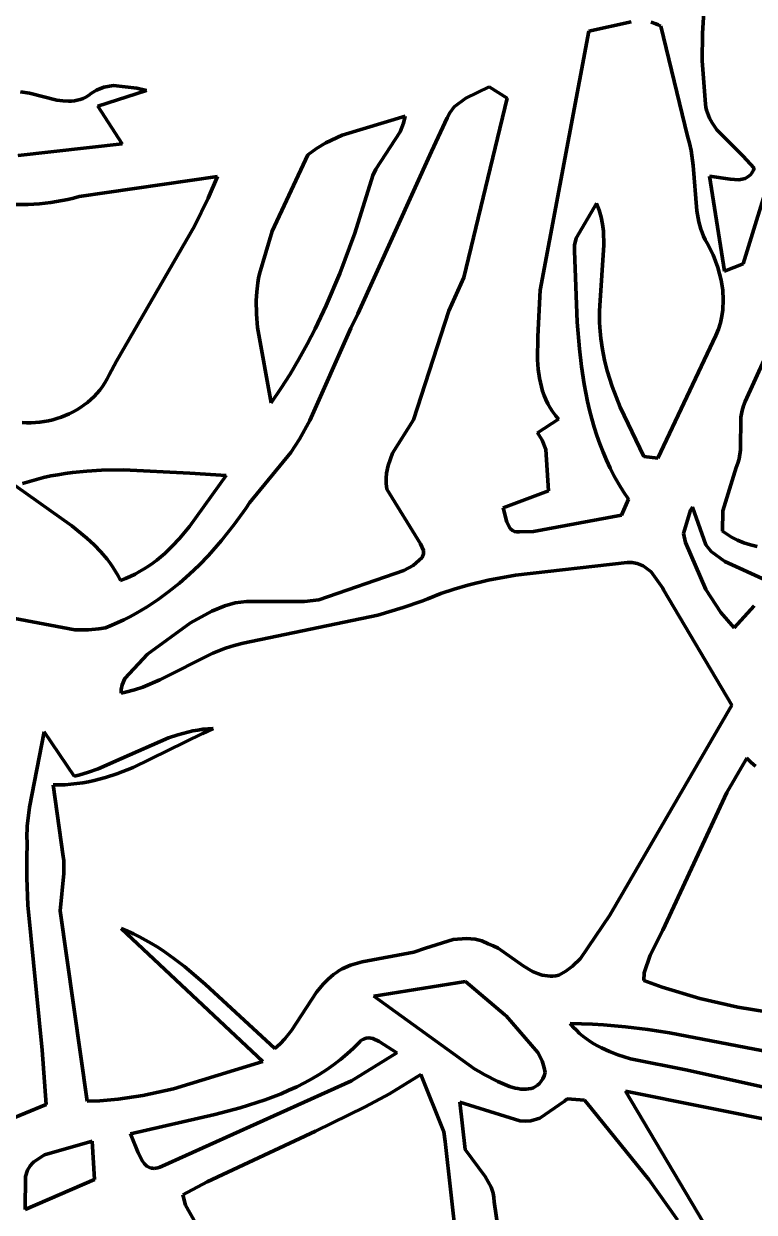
# Model space of a CAD drawing. Header units: millimetres. Extents: x 0 to 10.1, y 0 to 14.2.
# Drawn here: x 5.033 to 6.355, y 8.093 to 10.246 of the extents above; entities that cross this region are included whole.
import ezdxf

# ---------------------------------------------------------------- set-up
doc = ezdxf.new("R2010")
doc.units = ezdxf.units.MM
doc.layers.add('color#010101ff', color=7, linetype='CONTINUOUS', lineweight=100)
doc.layers.add('color#ffffffff', color=7, linetype='CONTINUOUS', lineweight=100)

msp = doc.modelspace()

# ---------------------------------------------------------------- linework, layer by layer
at = {"layer": 'color#010101ff'}
for p, q in [((6.1327, 10.2498), (6.0561, 10.2327)), ((6.1774, 10.2458), (6.1686, 10.2486)), ((6.2642, 10.2677), (6.2614, 10.2283)), ((6.0561, 10.2327), (5.9676, 9.7635)), ((6.1817, 10.244), (6.1774, 10.2458)), ((6.1861, 10.2419), (6.1817, 10.244)), ((6.2343, 10.0427), (6.1861, 10.2419)), ((6.2614, 10.2283), (6.2611, 10.1789)), ((6.2611, 10.1789), (6.2672, 10.1002)), ((5.0438, 10.12), (5.0273, 10.1226)), ((5.0931, 10.1079), (5.0438, 10.12)), ((5.1556, 10.12), (5.1506, 10.1163)), ((5.165, 10.1258), (5.1556, 10.12)), ((5.1782, 10.131), (5.165, 10.1258)), ((5.1674, 10.0968), (5.2552, 10.1249)), ((5.1954, 10.134), (5.1782, 10.131)), ((5.238, 10.1296), (5.1954, 10.134)), ((5.2552, 10.1249), (5.238, 10.1296)), ((5.8753, 10.1319), (5.8332, 10.1114)), ((5.9081, 10.1113), (5.8753, 10.1319)), ((5.1038, 10.1063), (5.0931, 10.1079)), ((5.1145, 10.1057), (5.1038, 10.1063)), ((5.1197, 10.1059), (5.1145, 10.1057)), ((5.125, 10.1065), (5.1197, 10.1059)), ((5.1302, 10.1075), (5.125, 10.1065)), ((5.1354, 10.1089), (5.1302, 10.1075)), ((5.1405, 10.1109), (5.1354, 10.1089)), ((5.1456, 10.1133), (5.1405, 10.1109)), ((5.1506, 10.1163), (5.1456, 10.1133)), ((5.2116, 10.0286), (5.1674, 10.0968)), ((5.8332, 10.1114), (5.8124, 10.0953)), ((5.8296, 9.7864), (5.9081, 10.1113)), ((6.2672, 10.1002), (6.268, 10.0949)), ((5.7234, 10.0786), (5.6095, 10.0445)), ((5.7205, 10.0659), (5.7234, 10.0786)), ((5.7997, 10.0757), (5.7712, 10.0147)), ((5.8044, 10.0848), (5.7997, 10.0757)), ((5.8124, 10.0953), (5.8044, 10.0848)), ((6.268, 10.0949), (6.2692, 10.0897)), ((6.2692, 10.0897), (6.2707, 10.0847)), ((6.2707, 10.0847), (6.2744, 10.0752)), ((6.2744, 10.0752), (6.2791, 10.0663)), ((5.7143, 10.0501), (5.7205, 10.0659)), ((6.2791, 10.0663), (6.2876, 10.054)), ((6.2876, 10.054), (6.3348, 10.007)), ((5.6095, 10.0445), (5.5799, 10.0304)), ((5.6706, 9.9824), (5.7143, 10.0501)), ((6.2383, 10.0296), (6.2343, 10.0427)), ((5.0234, 10.0071), (5.2116, 10.0286)), ((5.5632, 10.0203), (5.5474, 10.0086)), ((5.5799, 10.0304), (5.5632, 10.0203)), ((5.7712, 10.0147), (5.6381, 9.7204)), ((6.2414, 10.0162), (6.2383, 10.0296)), ((6.2451, 9.9891), (6.2414, 10.0162)), ((5.5474, 10.0086), (5.4828, 9.8702)), ((6.2514, 9.9072), (6.2451, 9.9891)), ((6.3348, 10.007), (6.3553, 9.9844)), ((5.384, 9.9691), (5.1334, 9.9333)), ((5.3672, 9.9302), (5.384, 9.9691)), ((5.6323, 9.8668), (5.6649, 9.9711)), ((5.6649, 9.9711), (5.6706, 9.9824)), ((6.3119, 9.9645), (6.2745, 9.9701)), ((6.2745, 9.9701), (6.3014, 9.798)), ((6.3354, 9.8114), (6.3888, 9.9859)), ((6.344, 9.9686), (6.339, 9.966)), ((6.3463, 9.9704), (6.344, 9.9686)), ((6.3484, 9.9725), (6.3463, 9.9704)), ((6.3504, 9.9749), (6.3484, 9.9725)), ((6.3522, 9.9777), (6.3504, 9.9749)), ((6.3538, 9.9808), (6.3522, 9.9777)), ((6.3553, 9.9844), (6.3538, 9.9808)), ((6.3277, 9.9636), (6.3119, 9.9645)), ((6.3336, 9.9643), (6.3277, 9.9636)), ((6.339, 9.966), (6.3336, 9.9643)), ((5.1028, 9.9258), (5.0823, 9.9224)), ((5.113, 9.9279), (5.1028, 9.9258)), ((5.1232, 9.9304), (5.113, 9.9279)), ((5.1334, 9.9333), (5.1232, 9.9304)), ((5.3424, 9.8796), (5.3672, 9.9302)), ((5.0412, 9.9189), (5.0101, 9.9185)), ((5.0618, 9.9201), (5.0412, 9.9189)), ((5.0823, 9.9224), (5.0618, 9.9201)), ((6.0329, 9.8576), (6.07, 9.9205)), ((6.07, 9.9205), (6.0725, 9.9144)), ((6.0725, 9.9144), (6.0748, 9.9082)), ((6.0748, 9.9082), (6.0784, 9.8958)), ((6.2552, 9.8872), (6.2514, 9.9072)), ((6.0784, 9.8958), (6.0809, 9.8832)), ((6.0809, 9.8832), (6.0825, 9.8706)), ((6.2589, 9.8741), (6.2552, 9.8872)), ((6.49, 9.895), (6.339, 9.5616)), ((5.2013, 9.6347), (5.3424, 9.8796)), ((5.4828, 9.8702), (5.4602, 9.7931)), ((5.6052, 9.7934), (5.6323, 9.8668)), ((6.0825, 9.8706), (6.0834, 9.8451)), ((6.2612, 9.8677), (6.2589, 9.8741)), ((6.2638, 9.8613), (6.2612, 9.8677)), ((6.2667, 9.8549), (6.2638, 9.8613)), ((6.03, 9.8345), (6.0303, 9.8447)), ((6.0303, 9.8447), (6.0329, 9.8576)), ((6.0834, 9.8451), (6.076, 9.7357)), ((6.27, 9.8487), (6.2667, 9.8549)), ((6.281, 9.8272), (6.27, 9.8487)), ((6.0348, 9.7058), (6.03, 9.8345)), ((6.2896, 9.8047), (6.281, 9.8272)), ((6.2956, 9.7814), (6.2896, 9.8047)), ((6.3014, 9.798), (6.3354, 9.8114)), ((5.4569, 9.7769), (5.4549, 9.7607)), ((5.4584, 9.785), (5.4569, 9.7769)), ((5.4602, 9.7931), (5.4584, 9.785)), ((5.5808, 9.7358), (5.6052, 9.7934)), ((5.8027, 9.7261), (5.8296, 9.7864)), ((6.2983, 9.7637), (6.2956, 9.7814)), ((5.4549, 9.7607), (5.4539, 9.7445)), ((5.9676, 9.7635), (5.9638, 9.6797)), ((6.2992, 9.7458), (6.2983, 9.7637)), ((5.4539, 9.7445), (5.4542, 9.7203)), ((5.5607, 9.6935), (5.5808, 9.7358)), ((6.076, 9.7357), (6.0755, 9.7256)), ((6.2983, 9.7279), (6.2992, 9.7458)), ((5.4542, 9.7203), (5.4563, 9.6961)), ((5.6381, 9.7204), (5.6252, 9.6946)), ((5.7385, 9.5288), (5.8027, 9.7261)), ((6.0755, 9.7256), (6.0753, 9.7156)), ((6.0753, 9.7156), (6.0755, 9.7056)), ((6.294, 9.7043), (6.2966, 9.7161)), ((6.2966, 9.7161), (6.2983, 9.7279)), ((5.4563, 9.6961), (5.4808, 9.5595)), ((5.5463, 9.6658), (5.5607, 9.6935)), ((5.6252, 9.6946), (5.5511, 9.5275)), ((6.0388, 9.6574), (6.0348, 9.7058)), ((6.0755, 9.7056), (6.0759, 9.6957)), ((6.0759, 9.6957), (6.0777, 9.6759)), ((6.286, 9.6812), (6.2905, 9.6927)), ((6.2905, 9.6927), (6.294, 9.7043)), ((5.5312, 9.6384), (5.5463, 9.6658)), ((5.9638, 9.6797), (5.9633, 9.6373)), ((6.0777, 9.6759), (6.0806, 9.6563)), ((6.1809, 9.4592), (6.286, 9.6812)), ((6.0426, 9.6252), (6.0388, 9.6574)), ((6.0806, 9.6563), (6.0845, 9.6369)), ((5.1877, 9.61), (5.2013, 9.6347)), ((5.5153, 9.6116), (5.5312, 9.6384)), ((5.9633, 9.6373), (5.9644, 9.6206)), ((6.0475, 9.5933), (6.0426, 9.6252)), ((6.0845, 9.6369), (6.0894, 9.6176)), ((5.18, 9.5957), (5.1841, 9.6027)), ((5.1841, 9.6027), (5.1877, 9.61)), ((5.4985, 9.5853), (5.5153, 9.6116)), ((5.9644, 9.6206), (5.9666, 9.6042)), ((5.9666, 9.6042), (5.9682, 9.5962)), ((6.0894, 9.6176), (6.0982, 9.5891)), ((5.1658, 9.5766), (5.1709, 9.5826)), ((5.1709, 9.5826), (5.1756, 9.589)), ((5.1756, 9.589), (5.18, 9.5957)), ((5.4808, 9.5595), (5.4985, 9.5853)), ((5.9682, 9.5962), (5.9701, 9.5883)), ((5.9701, 9.5883), (5.9723, 9.5804)), ((5.9723, 9.5804), (5.975, 9.5728)), ((6.0504, 9.5775), (6.0475, 9.5933)), ((6.0982, 9.5891), (6.1124, 9.5518)), ((5.1426, 9.5555), (5.1488, 9.5603)), ((5.1488, 9.5603), (5.1547, 9.5654)), ((5.1547, 9.5654), (5.1604, 9.5708)), ((5.1604, 9.5708), (5.1658, 9.5766)), ((5.975, 9.5728), (5.9781, 9.5652)), ((5.9781, 9.5652), (5.9817, 9.5578)), ((5.9817, 9.5578), (5.9858, 9.5505)), ((6.0536, 9.5618), (6.0504, 9.5775)), ((6.0573, 9.5462), (6.0536, 9.5618)), ((6.339, 9.5616), (6.3357, 9.5538)), ((5.1009, 9.5335), (5.1083, 9.5364)), ((5.1083, 9.5364), (5.1155, 9.5395)), ((5.1155, 9.5395), (5.1226, 9.543)), ((5.1226, 9.543), (5.1294, 9.5468)), ((5.1294, 9.5468), (5.1361, 9.551)), ((5.1361, 9.551), (5.1426, 9.5555)), ((5.9858, 9.5505), (5.9903, 9.5435)), ((5.9903, 9.5435), (5.9954, 9.5366)), ((5.9954, 9.5366), (6.0011, 9.5299)), ((6.0613, 9.5307), (6.0573, 9.5462)), ((6.1124, 9.5518), (6.1557, 9.4621)), ((6.3333, 9.5457), (6.3313, 9.5335)), ((6.3357, 9.5538), (6.3333, 9.5457)), ((5.0306, 9.5237), (5.0385, 9.5234)), ((5.0385, 9.5234), (5.0465, 9.5234)), ((5.0465, 9.5234), (5.0544, 9.5238)), ((5.0544, 9.5238), (5.0623, 9.5246)), ((5.0623, 9.5246), (5.0702, 9.5257)), ((5.0702, 9.5257), (5.078, 9.5271)), ((5.078, 9.5271), (5.0857, 9.5289)), ((5.0857, 9.5289), (5.0934, 9.5311)), ((5.0934, 9.5311), (5.1009, 9.5335)), ((5.5511, 9.5275), (5.5325, 9.4939)), ((5.7007, 9.4682), (5.7385, 9.5288)), ((6.0011, 9.5299), (5.9631, 9.5048)), ((6.0657, 9.5153), (6.0613, 9.5307)), ((6.0706, 9.5001), (6.0657, 9.5153)), ((6.3313, 9.5335), (6.3307, 9.4745)), ((5.5325, 9.4939), (5.5169, 9.4696)), ((5.9631, 9.5048), (5.9654, 9.5016)), ((5.9654, 9.5016), (5.9714, 9.4919)), ((6.0759, 9.485), (6.0706, 9.5001)), ((5.9714, 9.4919), (5.9783, 9.4747)), ((5.9783, 9.4747), (5.983, 9.4003)), ((6.0817, 9.4701), (6.0759, 9.485)), ((6.3307, 9.4745), (6.3282, 9.4581)), ((5.5169, 9.4696), (5.4416, 9.3782)), ((5.6927, 9.446), (5.7007, 9.4682)), ((6.0879, 9.4554), (6.0817, 9.4701)), ((6.0947, 9.4408), (6.0879, 9.4554)), ((6.1557, 9.4621), (6.1809, 9.4592)), ((6.3258, 9.45), (6.3224, 9.4421)), ((6.3282, 9.4581), (6.3258, 9.45)), ((5.0952, 9.4293), (5.0822, 9.4269)), ((5.1082, 9.4315), (5.0952, 9.4293)), ((5.1213, 9.4333), (5.1082, 9.4315)), ((5.1476, 9.4359), (5.1213, 9.4333)), ((5.174, 9.4375), (5.1476, 9.4359)), ((5.2139, 9.4382), (5.174, 9.4375)), ((5.3338, 9.4323), (5.2139, 9.4382)), ((5.3998, 9.4275), (5.3338, 9.4323)), ((5.6891, 9.4228), (5.6899, 9.4322)), ((5.6899, 9.4322), (5.6927, 9.446)), ((6.1021, 9.4265), (6.0947, 9.4408)), ((6.3224, 9.4421), (6.2985, 9.364)), ((5.0182, 9.4088), (5.1202, 9.3369)), ((5.0436, 9.4172), (5.0308, 9.4132)), ((5.0564, 9.4208), (5.0436, 9.4172)), ((5.0692, 9.424), (5.0564, 9.4208)), ((5.0822, 9.4269), (5.0692, 9.424)), ((5.3334, 9.3352), (5.3998, 9.4275)), ((5.6891, 9.4131), (5.6891, 9.4228)), ((5.6901, 9.4033), (5.6891, 9.4131)), ((6.11, 9.4124), (6.1021, 9.4265)), ((6.1185, 9.3985), (6.11, 9.4124)), ((5.7511, 9.3043), (5.6901, 9.4033)), ((5.983, 9.4003), (5.9009, 9.3693)), ((6.1276, 9.3848), (6.1185, 9.3985)), ((5.4349, 9.3682), (5.4139, 9.3388)), ((5.4416, 9.3782), (5.4349, 9.3682)), ((5.9009, 9.3693), (5.9076, 9.3433)), ((6.1151, 9.3559), (6.1276, 9.3848)), ((6.2397, 9.3648), (6.2273, 9.3226)), ((6.2433, 9.3707), (6.2397, 9.3648)), ((6.2675, 9.3021), (6.2433, 9.3707)), ((6.2985, 9.364), (6.2979, 9.3272)), ((5.9076, 9.3433), (5.9136, 9.3315)), ((5.9561, 9.3261), (6.1151, 9.3559)), ((5.1202, 9.3369), (5.1477, 9.3145)), ((5.3149, 9.3134), (5.3334, 9.3352)), ((5.4139, 9.3388), (5.3914, 9.3103)), ((5.9136, 9.3315), (5.9177, 9.3281)), ((5.9177, 9.3281), (5.9212, 9.3265)), ((5.9212, 9.3265), (5.9254, 9.3258)), ((5.9254, 9.3258), (5.9303, 9.3258)), ((5.9303, 9.3258), (5.9561, 9.3261)), ((6.2273, 9.3226), (6.2309, 9.3065)), ((6.2979, 9.3272), (6.3032, 9.3232)), ((6.3032, 9.3232), (6.3086, 9.3196)), ((5.1477, 9.3145), (5.1606, 9.3024)), ((5.1606, 9.3024), (5.1728, 9.2897)), ((5.2883, 9.2867), (5.3019, 9.2997)), ((5.3019, 9.2997), (5.3149, 9.3134)), ((5.3914, 9.3103), (5.3674, 9.283)), ((5.7566, 9.2921), (5.7511, 9.3043)), ((6.2309, 9.3065), (6.2675, 9.2212)), ((6.2776, 9.2904), (6.2675, 9.3021)), ((6.3086, 9.3196), (6.3141, 9.3162)), ((6.3141, 9.3162), (6.3253, 9.3104)), ((6.3253, 9.3104), (6.3368, 9.3058)), ((6.3368, 9.3058), (6.3485, 9.3021)), ((6.3485, 9.3021), (6.3605, 9.2994)), ((5.1728, 9.2897), (5.1841, 9.2761)), ((5.274, 9.2747), (5.2883, 9.2867)), ((5.3674, 9.283), (5.3506, 9.2656)), ((5.7378, 9.2649), (5.7543, 9.279)), ((5.7543, 9.279), (5.7566, 9.2859)), ((5.7566, 9.2859), (5.7566, 9.2921)), ((6.3022, 9.2719), (6.2776, 9.2904)), ((5.1841, 9.2761), (5.1895, 9.269)), ((5.1895, 9.269), (5.1946, 9.2616)), ((5.1946, 9.2616), (5.1994, 9.254)), ((5.243, 9.2537), (5.2511, 9.2585)), ((5.2511, 9.2585), (5.2589, 9.2636)), ((5.2589, 9.2636), (5.2666, 9.269)), ((5.2666, 9.269), (5.274, 9.2747)), ((5.3506, 9.2656), (5.3331, 9.2489)), ((5.7214, 9.2558), (5.7378, 9.2649)), ((6.1253, 9.2701), (5.9234, 9.2475)), ((6.1347, 9.2702), (6.1253, 9.2701)), ((6.1436, 9.2686), (6.1347, 9.2702)), ((6.1545, 9.2641), (6.1436, 9.2686)), ((6.1689, 9.2534), (6.1545, 9.2641)), ((6.3763, 9.238), (6.3022, 9.2719)), ((5.1994, 9.254), (5.204, 9.2461)), ((5.204, 9.2461), (5.2083, 9.2379)), ((5.2083, 9.2379), (5.2173, 9.2413)), ((5.2173, 9.2413), (5.2261, 9.2451)), ((5.2261, 9.2451), (5.2347, 9.2492)), ((5.2347, 9.2492), (5.243, 9.2537)), ((5.3331, 9.2489), (5.3149, 9.2329)), ((5.5676, 9.2028), (5.7214, 9.2558)), ((5.8737, 9.2381), (5.8368, 9.2291)), ((5.9234, 9.2475), (5.8737, 9.2381)), ((6.1901, 9.2236), (6.1689, 9.2534)), ((5.2961, 9.2177), (5.2767, 9.2035)), ((5.3149, 9.2329), (5.2961, 9.2177)), ((5.7884, 9.2138), (5.7646, 9.2046)), ((5.8125, 9.222), (5.7884, 9.2138)), ((5.8368, 9.2291), (5.8125, 9.222)), ((6.1914, 9.221), (6.1901, 9.2236)), ((6.3147, 9.012), (6.1914, 9.221)), ((6.2675, 9.2212), (6.2946, 9.1798)), ((5.2767, 9.2035), (5.2566, 9.1901)), ((5.3973, 9.1916), (5.4159, 9.197)), ((5.4159, 9.197), (5.4366, 9.1998)), ((5.4366, 9.1998), (5.5415, 9.1994)), ((5.5415, 9.1994), (5.5676, 9.2028)), ((5.7535, 9.2003), (5.7198, 9.1885)), ((5.7646, 9.2046), (5.7535, 9.2003)), ((6.319, 9.1518), (6.3553, 9.192)), ((5.126, 9.1482), (5.0046, 9.1711)), ((5.2253, 9.1721), (5.2145, 9.1666)), ((5.2359, 9.1778), (5.2253, 9.1721)), ((5.2566, 9.1901), (5.2359, 9.1778)), ((5.3348, 9.1608), (5.3737, 9.1822)), ((5.3737, 9.1822), (5.3973, 9.1916)), ((5.6743, 9.1751), (5.4302, 9.1239)), ((5.7198, 9.1885), (5.6743, 9.1751)), ((6.2946, 9.1798), (6.319, 9.1518)), ((5.169, 9.1498), (5.1506, 9.1481)), ((5.1813, 9.152), (5.169, 9.1498)), ((5.1925, 9.1566), (5.1813, 9.152)), ((5.2036, 9.1615), (5.1925, 9.1566)), ((5.2145, 9.1666), (5.2036, 9.1615)), ((5.2575, 9.1043), (5.3348, 9.1608)), ((5.1506, 9.1481), (5.126, 9.1482)), ((5.3753, 9.1058), (5.2793, 9.0576)), ((5.3983, 9.1149), (5.3753, 9.1058)), ((5.414, 9.1199), (5.3983, 9.1149)), ((5.4302, 9.1239), (5.414, 9.1199)), ((5.2159, 9.0599), (5.2575, 9.1043)), ((5.2096, 9.0399), (5.2113, 9.0489)), ((5.2113, 9.0489), (5.2159, 9.0599)), ((5.249, 9.0447), (5.2335, 9.0395)), ((5.2793, 9.0576), (5.249, 9.0447)), ((5.2094, 9.0336), (5.2096, 9.0399)), ((5.2175, 9.0353), (5.2094, 9.0336)), ((5.2335, 9.0395), (5.2175, 9.0353)), ((6.0938, 8.6317), (6.3147, 9.012)), ((5.0435, 8.8271), (5.0704, 8.9633)), ((5.0704, 8.9633), (5.1243, 8.883)), ((5.3569, 8.9602), (5.2314, 8.899)), ((5.295, 8.9524), (5.3124, 8.9583)), ((5.3124, 8.9583), (5.3301, 8.9631)), ((5.3301, 8.9631), (5.3391, 8.9651)), ((5.3391, 8.9651), (5.3482, 8.9668)), ((5.3482, 8.9668), (5.3573, 8.9681)), ((5.376, 8.9695), (5.3569, 8.9602)), ((5.3573, 8.9681), (5.3666, 8.969)), ((5.3666, 8.969), (5.376, 8.9695)), ((5.2102, 8.915), (5.295, 8.9524)), ((5.1678, 8.8967), (5.2102, 8.915)), ((6.3421, 8.9156), (6.3357, 8.9054)), ((6.3497, 8.9082), (6.3421, 8.9156)), ((5.1331, 8.8852), (5.1506, 8.8905)), ((5.1506, 8.8905), (5.1678, 8.8967)), ((5.2314, 8.899), (5.2015, 8.8875)), ((6.3357, 8.9054), (6.3058, 8.8536)), ((6.3575, 8.9012), (6.3497, 8.9082)), ((5.1293, 8.8697), (5.1187, 8.8685)), ((5.1243, 8.883), (5.1331, 8.8852)), ((5.1399, 8.8713), (5.1293, 8.8697)), ((5.1503, 8.8732), (5.1399, 8.8713)), ((5.1607, 8.8755), (5.1503, 8.8732)), ((5.1812, 8.8809), (5.1607, 8.8755)), ((5.2015, 8.8875), (5.1812, 8.8809)), ((5.0971, 8.8673), (5.0862, 8.8674)), ((5.0862, 8.8674), (5.1046, 8.7375)), ((5.108, 8.8677), (5.0971, 8.8673)), ((5.1187, 8.8685), (5.108, 8.8677)), ((6.3058, 8.8536), (6.1899, 8.6043)), ((5.0396, 8.7927), (5.0435, 8.8271)), ((5.0391, 8.7718), (5.0396, 8.7927)), ((5.0386, 8.7318), (5.0393, 8.7648)), ((5.0393, 8.7648), (5.0391, 8.7718)), ((5.0389, 8.6988), (5.0386, 8.7318)), ((5.1046, 8.7375), (5.1058, 8.7307)), ((5.1058, 8.7307), (5.1059, 8.7069)), ((5.0409, 8.6495), (5.0389, 8.6988)), ((5.1059, 8.7069), (5.0993, 8.6391)), ((5.0664, 8.387), (5.0409, 8.6495)), ((5.0993, 8.6391), (5.1482, 8.2943)), ((6.0406, 8.5531), (6.0938, 8.6317)), ((5.4659, 8.3664), (5.2095, 8.6074)), ((5.2095, 8.6074), (5.2209, 8.6026)), ((5.2209, 8.6026), (5.2321, 8.5975)), ((5.2321, 8.5975), (5.243, 8.5921)), ((5.243, 8.5921), (5.2538, 8.5863)), ((5.8107, 8.5872), (5.8346, 8.5893)), ((5.8346, 8.5893), (5.8505, 8.5878)), ((6.1899, 8.6043), (6.1669, 8.5587)), ((5.2538, 8.5863), (5.2643, 8.5803)), ((5.2643, 8.5803), (5.2747, 8.5739)), ((5.2747, 8.5739), (5.2849, 8.5672)), ((5.7392, 8.5644), (5.7603, 8.5714)), ((5.7603, 8.5714), (5.8107, 8.5872)), ((5.8505, 8.5878), (5.8623, 8.5847)), ((5.8623, 8.5847), (5.874, 8.5798)), ((5.874, 8.5798), (5.883, 8.5762)), ((5.883, 8.5762), (5.8917, 8.5717)), ((5.8917, 8.5717), (5.9372, 8.5398)), ((5.2849, 8.5672), (5.3048, 8.5532)), ((5.3048, 8.5532), (5.3241, 8.5383)), ((5.6247, 8.5408), (5.6459, 8.5472)), ((5.6459, 8.5472), (5.7392, 8.5644)), ((6.0265, 8.5393), (6.0406, 8.5531)), ((6.1669, 8.5587), (6.1564, 8.5267)), ((5.3241, 8.5383), (5.3615, 8.5065)), ((5.5938, 8.524), (5.599, 8.5279)), ((5.599, 8.5279), (5.6044, 8.5315)), ((5.6044, 8.5315), (5.6094, 8.5341)), ((5.6094, 8.5341), (5.6247, 8.5408)), ((5.9372, 8.5398), (5.9541, 8.5297)), ((5.9541, 8.5297), (5.9628, 8.5257)), ((5.9628, 8.5257), (5.9718, 8.5229)), ((6.0014, 8.5227), (6.0059, 8.5251)), ((6.0059, 8.5251), (6.0146, 8.5303)), ((6.0146, 8.5303), (6.0265, 8.5393)), ((6.1564, 8.5267), (6.1556, 8.5131)), ((5.3615, 8.5065), (5.4876, 8.3898)), ((5.5633, 8.4921), (5.5753, 8.5067)), ((5.5753, 8.5067), (5.5841, 8.5157)), ((5.5841, 8.5157), (5.5938, 8.524)), ((5.8328, 8.5115), (5.667, 8.485)), ((5.9039, 8.4511), (5.8328, 8.5115)), ((5.9718, 8.5229), (5.9765, 8.5219)), ((5.9765, 8.5219), (5.9812, 8.5213)), ((5.9812, 8.5213), (5.9861, 8.521)), ((5.9861, 8.521), (5.991, 8.5212)), ((5.991, 8.5212), (5.9961, 8.5217)), ((5.9961, 8.5217), (6.0014, 8.5227)), ((6.1556, 8.5131), (6.1889, 8.5011)), ((5.5176, 8.4227), (5.5633, 8.4921)), ((5.667, 8.485), (5.8497, 8.3524)), ((6.1889, 8.5011), (6.2566, 8.4807)), ((6.2566, 8.4807), (6.3256, 8.4648)), ((6.3256, 8.4648), (6.4073, 8.4518)), ((5.9064, 8.4489), (5.9039, 8.4511)), ((5.9635, 8.383), (5.9064, 8.4489)), ((5.5058, 8.4077), (5.5176, 8.4227)), ((6.0223, 8.4351), (6.0277, 8.4288)), ((6.0425, 8.4347), (6.0223, 8.4351)), ((6.0277, 8.4288), (6.0334, 8.4229)), ((6.0334, 8.4229), (6.0393, 8.4174)), ((6.0393, 8.4174), (6.0454, 8.4122)), ((6.0626, 8.4339), (6.0425, 8.4347)), ((6.0826, 8.4327), (6.0626, 8.4339)), ((6.1026, 8.4311), (6.0826, 8.4327)), ((6.1226, 8.4292), (6.1026, 8.4311)), ((6.1625, 8.4243), (6.1226, 8.4292)), ((6.2022, 8.4183), (6.1625, 8.4243)), ((6.3999, 8.3803), (6.2022, 8.4183)), ((5.4876, 8.3898), (5.4971, 8.3984)), ((5.4971, 8.3984), (5.5058, 8.4077)), ((5.6413, 8.4022), (5.63, 8.3908)), ((5.6436, 8.4042), (5.6413, 8.4022)), ((5.6459, 8.4058), (5.6436, 8.4042)), ((5.6483, 8.4071), (5.6459, 8.4058)), ((5.653, 8.4087), (5.6483, 8.4071)), ((5.6577, 8.4093), (5.653, 8.4087)), ((5.6648, 8.4082), (5.6577, 8.4093)), ((5.6766, 8.4029), (5.6648, 8.4082)), ((5.7082, 8.382), (5.6766, 8.4029)), ((6.0454, 8.4122), (6.0517, 8.4073)), ((6.0517, 8.4073), (6.0582, 8.4028)), ((6.0582, 8.4028), (6.0649, 8.3986)), ((6.0649, 8.3986), (6.0718, 8.3946)), ((5.0738, 8.2884), (5.0664, 8.387)), ((5.6183, 8.38), (5.6063, 8.3699)), ((5.63, 8.3908), (5.6183, 8.38)), ((5.6265, 8.3316), (5.7082, 8.382)), ((5.9713, 8.3676), (5.9635, 8.383)), ((6.0718, 8.3946), (6.0788, 8.3909)), ((6.0788, 8.3909), (6.0933, 8.3843)), ((6.0933, 8.3843), (6.1083, 8.3786)), ((6.1083, 8.3786), (6.1314, 8.3715)), ((5.304, 8.3167), (5.4659, 8.3664)), ((5.5939, 8.3603), (5.5812, 8.3514)), ((5.6063, 8.3699), (5.5939, 8.3603)), ((5.8497, 8.3524), (5.8576, 8.348)), ((5.9753, 8.3552), (5.9713, 8.3676)), ((5.9771, 8.3465), (5.9753, 8.3552)), ((6.1314, 8.3715), (6.2343, 8.3506)), ((5.2835, 8.1768), (5.6265, 8.3316)), ((5.5549, 8.3351), (5.5413, 8.3277)), ((5.5682, 8.343), (5.5549, 8.3351)), ((5.5812, 8.3514), (5.5682, 8.343)), ((5.7518, 8.343), (5.7237, 8.3251)), ((5.7934, 8.2393), (5.7518, 8.343)), ((5.8576, 8.348), (5.8664, 8.3431)), ((5.8664, 8.3431), (5.8911, 8.3301)), ((5.9667, 8.3268), (5.9698, 8.3307)), ((5.9698, 8.3307), (5.9726, 8.3352)), ((5.9726, 8.3352), (5.975, 8.3405)), ((5.975, 8.3405), (5.9771, 8.3465)), ((6.2343, 8.3506), (6.7134, 8.2444)), ((5.2488, 8.305), (5.304, 8.3167)), ((5.5133, 8.3142), (5.499, 8.3081)), ((5.5274, 8.3207), (5.5133, 8.3142)), ((5.5413, 8.3277), (5.5274, 8.3207)), ((5.7237, 8.3251), (5.695, 8.3081)), ((5.8911, 8.3301), (5.9122, 8.3214)), ((5.9122, 8.3214), (5.9226, 8.3183)), ((5.9226, 8.3183), (5.9277, 8.3172)), ((5.9277, 8.3172), (5.9328, 8.3164)), ((5.9328, 8.3164), (5.9377, 8.3161)), ((5.9377, 8.3161), (5.9424, 8.3161)), ((5.9424, 8.3161), (5.947, 8.3166)), ((5.947, 8.3166), (5.9514, 8.3175)), ((5.9514, 8.3175), (5.9556, 8.319)), ((5.9556, 8.319), (5.9596, 8.321)), ((5.9596, 8.321), (5.9633, 8.3236)), ((5.9633, 8.3236), (5.9667, 8.3268)), ((6.1226, 8.3127), (6.2866, 8.0356)), ((6.6085, 8.2151), (6.1226, 8.3127)), ((4.9976, 8.2573), (5.0738, 8.2884)), ((5.1482, 8.2943), (5.1707, 8.2953)), ((5.1707, 8.2953), (5.2043, 8.2984)), ((5.2043, 8.2984), (5.2488, 8.305)), ((5.455, 8.292), (5.4249, 8.2827)), ((5.4699, 8.297), (5.455, 8.292)), ((5.4845, 8.3024), (5.4699, 8.297)), ((5.499, 8.3081), (5.4845, 8.3024)), ((5.695, 8.3081), (5.6511, 8.2842)), ((5.9309, 8.2591), (5.8224, 8.2928)), ((5.8224, 8.2928), (5.8322, 8.2072)), ((6.0119, 8.2943), (5.9672, 8.2635)), ((6.0168, 8.2987), (6.0119, 8.2943)), ((6.0483, 8.2965), (6.0168, 8.2987)), ((6.0519, 8.292), (6.0483, 8.2965)), ((6.1647, 8.1526), (6.0519, 8.292)), ((5.3791, 8.2705), (5.2263, 8.2351)), ((5.4249, 8.2827), (5.3791, 8.2705)), ((5.6511, 8.2842), (5.5613, 8.2405)), ((5.9413, 8.2581), (5.9309, 8.2591)), ((5.9513, 8.2589), (5.9413, 8.2581)), ((5.9672, 8.2635), (5.9513, 8.2589)), ((5.2263, 8.2351), (5.2277, 8.2325)), ((5.2277, 8.2325), (5.2402, 8.2008)), ((5.5613, 8.2405), (5.3652, 8.1484)), ((5.7959, 8.2214), (5.7934, 8.2393)), ((5.1572, 8.2221), (5.071, 8.1974)), ((5.1614, 8.1529), (5.1572, 8.2221)), ((5.8391, 7.8342), (5.7959, 8.2214)), ((5.8322, 8.2072), (5.8682, 8.1581)), ((5.0488, 8.1824), (5.0446, 8.1775)), ((5.0512, 8.1847), (5.0488, 8.1824)), ((5.071, 8.1974), (5.0512, 8.1847)), ((5.2402, 8.2008), (5.2479, 8.1858)), ((5.2479, 8.1858), (5.2517, 8.181)), ((5.2517, 8.181), (5.2559, 8.1771)), ((5.0399, 8.1696), (5.0363, 8.158)), ((5.0446, 8.1775), (5.0399, 8.1696)), ((5.2559, 8.1771), (5.2583, 8.1756)), ((5.2583, 8.1756), (5.2608, 8.1744)), ((5.2608, 8.1744), (5.2634, 8.1735)), ((5.2634, 8.1735), (5.2663, 8.173)), ((5.2663, 8.173), (5.2693, 8.1729)), ((5.2693, 8.1729), (5.2725, 8.1732)), ((5.2725, 8.1732), (5.276, 8.1739)), ((5.276, 8.1739), (5.2796, 8.1751)), ((5.2796, 8.1751), (5.2835, 8.1768)), ((5.0363, 8.158), (5.0358, 8.0981)), ((5.0358, 8.0981), (5.1614, 8.1529)), ((5.3652, 8.1484), (5.3213, 8.1247)), ((5.8682, 8.1581), (5.8792, 8.1386)), ((5.8792, 8.1386), (5.8827, 8.1279)), ((6.2164, 8.0794), (6.1647, 8.1526)), ((5.3213, 8.1247), (5.3258, 8.1062)), ((5.8827, 8.1279), (5.8841, 8.1203)), ((5.8841, 8.1203), (5.8845, 8.1123)), ((5.3258, 8.1062), (5.3711, 8.0272)), ((5.8845, 8.1123), (5.973, 7.5277))]:
    msp.add_line(p, q, dxfattribs=at)
at = {"layer": 'color#ffffffff'}
for p, q in [((6.0561, 10.2327), (6.1327, 10.2498)), ((6.1686, 10.2486), (6.1774, 10.2458)), ((6.2614, 10.2283), (6.2642, 10.2677)), ((5.9676, 9.7635), (6.0561, 10.2327)), ((6.1774, 10.2458), (6.1817, 10.244)), ((6.1817, 10.244), (6.1861, 10.2419)), ((6.1861, 10.2419), (6.2343, 10.0427)), ((6.2611, 10.1789), (6.2614, 10.2283)), ((6.2672, 10.1002), (6.2611, 10.1789)), ((5.0273, 10.1226), (5.0438, 10.12)), ((5.0438, 10.12), (5.0931, 10.1079)), ((5.1506, 10.1163), (5.1556, 10.12)), ((5.1556, 10.12), (5.165, 10.1258)), ((5.165, 10.1258), (5.1782, 10.131)), ((5.2552, 10.1249), (5.1674, 10.0968)), ((5.1782, 10.131), (5.1954, 10.134)), ((5.1954, 10.134), (5.238, 10.1296)), ((5.238, 10.1296), (5.2552, 10.1249)), ((5.8332, 10.1114), (5.8753, 10.1319)), ((5.8753, 10.1319), (5.9081, 10.1113)), ((5.0931, 10.1079), (5.1038, 10.1063)), ((5.1038, 10.1063), (5.1145, 10.1057)), ((5.1145, 10.1057), (5.1197, 10.1059)), ((5.1197, 10.1059), (5.125, 10.1065)), ((5.125, 10.1065), (5.1302, 10.1075)), ((5.1302, 10.1075), (5.1354, 10.1089)), ((5.1354, 10.1089), (5.1405, 10.1109)), ((5.1405, 10.1109), (5.1456, 10.1133)), ((5.1456, 10.1133), (5.1506, 10.1163)), ((5.1674, 10.0968), (5.2116, 10.0286)), ((5.8124, 10.0953), (5.8332, 10.1114)), ((5.9081, 10.1113), (5.8296, 9.7864)), ((6.268, 10.0949), (6.2672, 10.1002)), ((5.6095, 10.0445), (5.7234, 10.0786)), ((5.7234, 10.0786), (5.7205, 10.0659)), ((5.7712, 10.0147), (5.7997, 10.0757)), ((5.7997, 10.0757), (5.8044, 10.0848)), ((5.8044, 10.0848), (5.8124, 10.0953)), ((6.2692, 10.0897), (6.268, 10.0949)), ((6.2707, 10.0847), (6.2692, 10.0897)), ((6.2744, 10.0752), (6.2707, 10.0847)), ((6.2791, 10.0663), (6.2744, 10.0752)), ((5.7205, 10.0659), (5.7143, 10.0501)), ((6.2876, 10.054), (6.2791, 10.0663)), ((6.3348, 10.007), (6.2876, 10.054)), ((5.5799, 10.0304), (5.6095, 10.0445)), ((5.7143, 10.0501), (5.6706, 9.9824)), ((6.2343, 10.0427), (6.2383, 10.0296)), ((5.2116, 10.0286), (5.0234, 10.0071)), ((5.5474, 10.0086), (5.5632, 10.0203)), ((5.5632, 10.0203), (5.5799, 10.0304)), ((5.6381, 9.7204), (5.7712, 10.0147)), ((6.2383, 10.0296), (6.2414, 10.0162)), ((6.2414, 10.0162), (6.2451, 9.9891)), ((5.4828, 9.8702), (5.5474, 10.0086)), ((6.2451, 9.9891), (6.2514, 9.9072)), ((6.3553, 9.9844), (6.3348, 10.007)), ((5.1334, 9.9333), (5.384, 9.9691)), ((5.384, 9.9691), (5.3672, 9.9302)), ((5.6649, 9.9711), (5.6323, 9.8668)), ((5.6706, 9.9824), (5.6649, 9.9711)), ((6.3014, 9.798), (6.2745, 9.9701)), ((6.2745, 9.9701), (6.3119, 9.9645)), ((6.3888, 9.9859), (6.3354, 9.8114)), ((6.339, 9.966), (6.344, 9.9686)), ((6.344, 9.9686), (6.3463, 9.9704)), ((6.3463, 9.9704), (6.3484, 9.9725)), ((6.3484, 9.9725), (6.3504, 9.9749)), ((6.3504, 9.9749), (6.3522, 9.9777)), ((6.3522, 9.9777), (6.3538, 9.9808)), ((6.3538, 9.9808), (6.3553, 9.9844)), ((6.3119, 9.9645), (6.3277, 9.9636)), ((6.3277, 9.9636), (6.3336, 9.9643)), ((6.3336, 9.9643), (6.339, 9.966)), ((5.0823, 9.9224), (5.1028, 9.9258)), ((5.1028, 9.9258), (5.113, 9.9279)), ((5.113, 9.9279), (5.1232, 9.9304)), ((5.1232, 9.9304), (5.1334, 9.9333)), ((5.3672, 9.9302), (5.3424, 9.8796)), ((5.0101, 9.9185), (5.0412, 9.9189)), ((5.0412, 9.9189), (5.0618, 9.9201)), ((5.0618, 9.9201), (5.0823, 9.9224)), ((6.07, 9.9205), (6.0329, 9.8576)), ((6.0725, 9.9144), (6.07, 9.9205)), ((6.0748, 9.9082), (6.0725, 9.9144)), ((6.0784, 9.8958), (6.0748, 9.9082)), ((6.2514, 9.9072), (6.2552, 9.8872)), ((6.0809, 9.8832), (6.0784, 9.8958)), ((6.0825, 9.8706), (6.0809, 9.8832)), ((6.2552, 9.8872), (6.2589, 9.8741)), ((6.339, 9.5616), (6.49, 9.895)), ((5.3424, 9.8796), (5.2013, 9.6347)), ((5.4602, 9.7931), (5.4828, 9.8702)), ((5.6323, 9.8668), (5.6052, 9.7934)), ((6.0834, 9.8451), (6.0825, 9.8706)), ((6.2589, 9.8741), (6.2612, 9.8677)), ((6.2612, 9.8677), (6.2638, 9.8613)), ((6.2638, 9.8613), (6.2667, 9.8549)), ((6.0303, 9.8447), (6.03, 9.8345)), ((6.0329, 9.8576), (6.0303, 9.8447)), ((6.076, 9.7357), (6.0834, 9.8451)), ((6.2667, 9.8549), (6.27, 9.8487)), ((6.27, 9.8487), (6.281, 9.8272)), ((6.03, 9.8345), (6.0348, 9.7058)), ((6.281, 9.8272), (6.2896, 9.8047)), ((6.2896, 9.8047), (6.2956, 9.7814)), ((6.3354, 9.8114), (6.3014, 9.798)), ((5.4549, 9.7607), (5.4569, 9.7769)), ((5.4569, 9.7769), (5.4584, 9.785)), ((5.4584, 9.785), (5.4602, 9.7931)), ((5.6052, 9.7934), (5.5808, 9.7358)), ((5.8296, 9.7864), (5.8027, 9.7261)), ((6.2956, 9.7814), (6.2983, 9.7637)), ((5.4539, 9.7445), (5.4549, 9.7607)), ((5.9638, 9.6797), (5.9676, 9.7635)), ((6.2983, 9.7637), (6.2992, 9.7458)), ((5.4542, 9.7203), (5.4539, 9.7445)), ((5.5808, 9.7358), (5.5607, 9.6935)), ((6.0755, 9.7256), (6.076, 9.7357)), ((6.2992, 9.7458), (6.2983, 9.7279)), ((5.4563, 9.6961), (5.4542, 9.7203)), ((5.6252, 9.6946), (5.6381, 9.7204)), ((5.8027, 9.7261), (5.7385, 9.5288)), ((6.0753, 9.7156), (6.0755, 9.7256)), ((6.0755, 9.7056), (6.0753, 9.7156)), ((6.2966, 9.7161), (6.294, 9.7043)), ((6.2983, 9.7279), (6.2966, 9.7161)), ((5.4808, 9.5595), (5.4563, 9.6961)), ((5.5607, 9.6935), (5.5463, 9.6658)), ((5.5511, 9.5275), (5.6252, 9.6946)), ((6.0348, 9.7058), (6.0388, 9.6574)), ((6.0759, 9.6957), (6.0755, 9.7056)), ((6.0777, 9.6759), (6.0759, 9.6957)), ((6.2905, 9.6927), (6.286, 9.6812)), ((6.294, 9.7043), (6.2905, 9.6927)), ((5.5463, 9.6658), (5.5312, 9.6384)), ((5.9633, 9.6373), (5.9638, 9.6797)), ((6.0806, 9.6563), (6.0777, 9.6759)), ((6.286, 9.6812), (6.1809, 9.4592)), ((6.0388, 9.6574), (6.0426, 9.6252)), ((6.0845, 9.6369), (6.0806, 9.6563)), ((5.2013, 9.6347), (5.1877, 9.61)), ((5.5312, 9.6384), (5.5153, 9.6116)), ((5.9644, 9.6206), (5.9633, 9.6373)), ((6.0426, 9.6252), (6.0475, 9.5933)), ((6.0894, 9.6176), (6.0845, 9.6369)), ((5.1841, 9.6027), (5.18, 9.5957)), ((5.1877, 9.61), (5.1841, 9.6027)), ((5.5153, 9.6116), (5.4985, 9.5853)), ((5.9666, 9.6042), (5.9644, 9.6206)), ((5.9682, 9.5962), (5.9666, 9.6042)), ((6.0982, 9.5891), (6.0894, 9.6176)), ((5.1709, 9.5826), (5.1658, 9.5766)), ((5.1756, 9.589), (5.1709, 9.5826)), ((5.18, 9.5957), (5.1756, 9.589)), ((5.4985, 9.5853), (5.4808, 9.5595)), ((5.9701, 9.5883), (5.9682, 9.5962)), ((5.9723, 9.5804), (5.9701, 9.5883)), ((5.975, 9.5728), (5.9723, 9.5804)), ((6.0475, 9.5933), (6.0504, 9.5775)), ((6.1124, 9.5518), (6.0982, 9.5891)), ((5.1488, 9.5603), (5.1426, 9.5555)), ((5.1547, 9.5654), (5.1488, 9.5603)), ((5.1604, 9.5708), (5.1547, 9.5654)), ((5.1658, 9.5766), (5.1604, 9.5708)), ((5.9781, 9.5652), (5.975, 9.5728)), ((5.9817, 9.5578), (5.9781, 9.5652)), ((5.9858, 9.5505), (5.9817, 9.5578)), ((6.0504, 9.5775), (6.0536, 9.5618)), ((6.0536, 9.5618), (6.0573, 9.5462)), ((6.3357, 9.5538), (6.339, 9.5616)), ((5.1083, 9.5364), (5.1009, 9.5335)), ((5.1155, 9.5395), (5.1083, 9.5364)), ((5.1226, 9.543), (5.1155, 9.5395)), ((5.1294, 9.5468), (5.1226, 9.543)), ((5.1361, 9.551), (5.1294, 9.5468)), ((5.1426, 9.5555), (5.1361, 9.551)), ((5.9903, 9.5435), (5.9858, 9.5505)), ((5.9954, 9.5366), (5.9903, 9.5435)), ((6.0011, 9.5299), (5.9954, 9.5366)), ((6.0573, 9.5462), (6.0613, 9.5307)), ((6.1557, 9.4621), (6.1124, 9.5518)), ((6.3313, 9.5335), (6.3333, 9.5457)), ((6.3333, 9.5457), (6.3357, 9.5538)), ((5.0385, 9.5234), (5.0306, 9.5237)), ((5.0465, 9.5234), (5.0385, 9.5234)), ((5.0544, 9.5238), (5.0465, 9.5234)), ((5.0623, 9.5246), (5.0544, 9.5238)), ((5.0702, 9.5257), (5.0623, 9.5246)), ((5.078, 9.5271), (5.0702, 9.5257)), ((5.0857, 9.5289), (5.078, 9.5271)), ((5.0934, 9.5311), (5.0857, 9.5289)), ((5.1009, 9.5335), (5.0934, 9.5311)), ((5.5325, 9.4939), (5.5511, 9.5275)), ((5.7385, 9.5288), (5.7007, 9.4682)), ((5.9631, 9.5048), (6.0011, 9.5299)), ((6.0613, 9.5307), (6.0657, 9.5153)), ((6.0657, 9.5153), (6.0706, 9.5001)), ((6.3307, 9.4745), (6.3313, 9.5335)), ((5.5169, 9.4696), (5.5325, 9.4939)), ((5.9654, 9.5016), (5.9631, 9.5048)), ((5.9714, 9.4919), (5.9654, 9.5016)), ((6.0706, 9.5001), (6.0759, 9.485)), ((5.9783, 9.4747), (5.9714, 9.4919)), ((5.983, 9.4003), (5.9783, 9.4747)), ((6.0759, 9.485), (6.0817, 9.4701)), ((6.3282, 9.4581), (6.3307, 9.4745)), ((5.4416, 9.3782), (5.5169, 9.4696)), ((5.7007, 9.4682), (5.6927, 9.446)), ((6.0817, 9.4701), (6.0879, 9.4554)), ((6.0879, 9.4554), (6.0947, 9.4408)), ((6.1809, 9.4592), (6.1557, 9.4621)), ((6.3224, 9.4421), (6.3258, 9.45)), ((6.3258, 9.45), (6.3282, 9.4581)), ((5.0822, 9.4269), (5.0952, 9.4293)), ((5.0952, 9.4293), (5.1082, 9.4315)), ((5.1082, 9.4315), (5.1213, 9.4333)), ((5.1213, 9.4333), (5.1476, 9.4359)), ((5.1476, 9.4359), (5.174, 9.4375)), ((5.174, 9.4375), (5.2139, 9.4382)), ((5.2139, 9.4382), (5.3338, 9.4323)), ((5.3338, 9.4323), (5.3998, 9.4275)), ((5.6899, 9.4322), (5.6891, 9.4228)), ((5.6927, 9.446), (5.6899, 9.4322)), ((6.0947, 9.4408), (6.1021, 9.4265)), ((6.2985, 9.364), (6.3224, 9.4421)), ((5.1202, 9.3369), (5.0182, 9.4088)), ((5.0308, 9.4132), (5.0436, 9.4172)), ((5.0436, 9.4172), (5.0564, 9.4208)), ((5.0564, 9.4208), (5.0692, 9.424)), ((5.0692, 9.424), (5.0822, 9.4269)), ((5.3998, 9.4275), (5.3334, 9.3352)), ((5.6891, 9.4228), (5.6891, 9.4131)), ((5.6891, 9.4131), (5.6901, 9.4033)), ((6.1021, 9.4265), (6.11, 9.4124)), ((6.11, 9.4124), (6.1185, 9.3985)), ((5.6901, 9.4033), (5.7511, 9.3043)), ((5.9009, 9.3693), (5.983, 9.4003)), ((6.1185, 9.3985), (6.1276, 9.3848)), ((5.4139, 9.3388), (5.4349, 9.3682)), ((5.4349, 9.3682), (5.4416, 9.3782)), ((5.9076, 9.3433), (5.9009, 9.3693)), ((6.1276, 9.3848), (6.1151, 9.3559)), ((6.2273, 9.3226), (6.2397, 9.3648)), ((6.2397, 9.3648), (6.2433, 9.3707)), ((6.2433, 9.3707), (6.2675, 9.3021)), ((6.2979, 9.3272), (6.2985, 9.364)), ((5.9136, 9.3315), (5.9076, 9.3433)), ((6.1151, 9.3559), (5.9561, 9.3261)), ((5.1477, 9.3145), (5.1202, 9.3369)), ((5.3334, 9.3352), (5.3149, 9.3134)), ((5.3914, 9.3103), (5.4139, 9.3388)), ((5.9177, 9.3281), (5.9136, 9.3315)), ((5.9212, 9.3265), (5.9177, 9.3281)), ((5.9254, 9.3258), (5.9212, 9.3265)), ((5.9303, 9.3258), (5.9254, 9.3258)), ((5.9561, 9.3261), (5.9303, 9.3258)), ((6.2309, 9.3065), (6.2273, 9.3226)), ((6.3032, 9.3232), (6.2979, 9.3272)), ((6.3086, 9.3196), (6.3032, 9.3232)), ((5.1606, 9.3024), (5.1477, 9.3145)), ((5.1728, 9.2897), (5.1606, 9.3024)), ((5.3019, 9.2997), (5.2883, 9.2867)), ((5.3149, 9.3134), (5.3019, 9.2997)), ((5.3674, 9.283), (5.3914, 9.3103)), ((5.7511, 9.3043), (5.7566, 9.2921)), ((6.2675, 9.2212), (6.2309, 9.3065)), ((6.2675, 9.3021), (6.2776, 9.2904)), ((6.3141, 9.3162), (6.3086, 9.3196)), ((6.3253, 9.3104), (6.3141, 9.3162)), ((6.3368, 9.3058), (6.3253, 9.3104)), ((6.3485, 9.3021), (6.3368, 9.3058)), ((6.3605, 9.2994), (6.3485, 9.3021)), ((5.1841, 9.2761), (5.1728, 9.2897)), ((5.2883, 9.2867), (5.274, 9.2747)), ((5.3506, 9.2656), (5.3674, 9.283)), ((5.7543, 9.279), (5.7378, 9.2649)), ((5.7566, 9.2859), (5.7543, 9.279)), ((5.7566, 9.2921), (5.7566, 9.2859)), ((6.2776, 9.2904), (6.3022, 9.2719)), ((5.1895, 9.269), (5.1841, 9.2761)), ((5.1946, 9.2616), (5.1895, 9.269)), ((5.1994, 9.254), (5.1946, 9.2616)), ((5.2511, 9.2585), (5.243, 9.2537)), ((5.2589, 9.2636), (5.2511, 9.2585)), ((5.2666, 9.269), (5.2589, 9.2636)), ((5.274, 9.2747), (5.2666, 9.269)), ((5.3331, 9.2489), (5.3506, 9.2656)), ((5.7378, 9.2649), (5.7214, 9.2558)), ((5.9234, 9.2475), (6.1253, 9.2701)), ((6.1253, 9.2701), (6.1347, 9.2702)), ((6.1347, 9.2702), (6.1436, 9.2686)), ((6.1436, 9.2686), (6.1545, 9.2641)), ((6.1545, 9.2641), (6.1689, 9.2534)), ((6.3022, 9.2719), (6.3763, 9.238)), ((5.204, 9.2461), (5.1994, 9.254)), ((5.2083, 9.2379), (5.204, 9.2461)), ((5.2173, 9.2413), (5.2083, 9.2379)), ((5.2261, 9.2451), (5.2173, 9.2413)), ((5.2347, 9.2492), (5.2261, 9.2451)), ((5.243, 9.2537), (5.2347, 9.2492)), ((5.3149, 9.2329), (5.3331, 9.2489)), ((5.7214, 9.2558), (5.5676, 9.2028)), ((5.8368, 9.2291), (5.8737, 9.2381)), ((5.8737, 9.2381), (5.9234, 9.2475)), ((6.1689, 9.2534), (6.1901, 9.2236)), ((5.2767, 9.2035), (5.2961, 9.2177)), ((5.2961, 9.2177), (5.3149, 9.2329)), ((5.7646, 9.2046), (5.7884, 9.2138)), ((5.7884, 9.2138), (5.8125, 9.222)), ((5.8125, 9.222), (5.8368, 9.2291)), ((6.1901, 9.2236), (6.1914, 9.221)), ((6.1914, 9.221), (6.3147, 9.012)), ((6.2946, 9.1798), (6.2675, 9.2212)), ((5.2566, 9.1901), (5.2767, 9.2035)), ((5.4159, 9.197), (5.3973, 9.1916)), ((5.4366, 9.1998), (5.4159, 9.197)), ((5.5415, 9.1994), (5.4366, 9.1998)), ((5.5676, 9.2028), (5.5415, 9.1994)), ((5.7198, 9.1885), (5.7535, 9.2003)), ((5.7535, 9.2003), (5.7646, 9.2046)), ((6.3553, 9.192), (6.319, 9.1518)), ((5.0046, 9.1711), (5.126, 9.1482)), ((5.2145, 9.1666), (5.2253, 9.1721)), ((5.2253, 9.1721), (5.2359, 9.1778)), ((5.2359, 9.1778), (5.2566, 9.1901)), ((5.3737, 9.1822), (5.3348, 9.1608)), ((5.3973, 9.1916), (5.3737, 9.1822)), ((5.4302, 9.1239), (5.6743, 9.1751)), ((5.6743, 9.1751), (5.7198, 9.1885)), ((6.319, 9.1518), (6.2946, 9.1798)), ((5.1506, 9.1481), (5.169, 9.1498)), ((5.169, 9.1498), (5.1813, 9.152)), ((5.1813, 9.152), (5.1925, 9.1566)), ((5.1925, 9.1566), (5.2036, 9.1615)), ((5.2036, 9.1615), (5.2145, 9.1666)), ((5.3348, 9.1608), (5.2575, 9.1043)), ((5.126, 9.1482), (5.1506, 9.1481)), ((5.2793, 9.0576), (5.3753, 9.1058)), ((5.3753, 9.1058), (5.3983, 9.1149)), ((5.3983, 9.1149), (5.414, 9.1199)), ((5.414, 9.1199), (5.4302, 9.1239)), ((5.2575, 9.1043), (5.2159, 9.0599)), ((5.2113, 9.0489), (5.2096, 9.0399)), ((5.2159, 9.0599), (5.2113, 9.0489)), ((5.2335, 9.0395), (5.249, 9.0447)), ((5.249, 9.0447), (5.2793, 9.0576)), ((5.2096, 9.0399), (5.2094, 9.0336)), ((5.2094, 9.0336), (5.2175, 9.0353)), ((5.2175, 9.0353), (5.2335, 9.0395)), ((6.3147, 9.012), (6.0938, 8.6317)), ((5.0704, 8.9633), (5.0435, 8.8271)), ((5.1243, 8.883), (5.0704, 8.9633)), ((5.2314, 8.899), (5.3569, 8.9602)), ((5.3124, 8.9583), (5.295, 8.9524)), ((5.3301, 8.9631), (5.3124, 8.9583)), ((5.3391, 8.9651), (5.3301, 8.9631)), ((5.3482, 8.9668), (5.3391, 8.9651)), ((5.3573, 8.9681), (5.3482, 8.9668)), ((5.3569, 8.9602), (5.376, 8.9695)), ((5.3666, 8.969), (5.3573, 8.9681)), ((5.376, 8.9695), (5.3666, 8.969)), ((5.295, 8.9524), (5.2102, 8.915)), ((5.2102, 8.915), (5.1678, 8.8967)), ((6.3357, 8.9054), (6.3421, 8.9156)), ((6.3421, 8.9156), (6.3497, 8.9082)), ((5.1506, 8.8905), (5.1331, 8.8852)), ((5.1678, 8.8967), (5.1506, 8.8905)), ((5.2015, 8.8875), (5.2314, 8.899)), ((6.3058, 8.8536), (6.3357, 8.9054)), ((6.3497, 8.9082), (6.3575, 8.9012)), ((5.1187, 8.8685), (5.1293, 8.8697)), ((5.1331, 8.8852), (5.1243, 8.883)), ((5.1293, 8.8697), (5.1399, 8.8713)), ((5.1399, 8.8713), (5.1503, 8.8732)), ((5.1503, 8.8732), (5.1607, 8.8755)), ((5.1607, 8.8755), (5.1812, 8.8809)), ((5.1812, 8.8809), (5.2015, 8.8875)), ((5.1046, 8.7375), (5.0862, 8.8674)), ((5.0862, 8.8674), (5.0971, 8.8673)), ((5.0971, 8.8673), (5.108, 8.8677)), ((5.108, 8.8677), (5.1187, 8.8685)), ((6.1899, 8.6043), (6.3058, 8.8536)), ((5.0435, 8.8271), (5.0396, 8.7927)), ((5.0396, 8.7927), (5.0391, 8.7718)), ((5.0393, 8.7648), (5.0386, 8.7318)), ((5.0391, 8.7718), (5.0393, 8.7648)), ((5.0386, 8.7318), (5.0389, 8.6988)), ((5.1058, 8.7307), (5.1046, 8.7375)), ((5.1059, 8.7069), (5.1058, 8.7307)), ((5.0389, 8.6988), (5.0409, 8.6495)), ((5.0993, 8.6391), (5.1059, 8.7069)), ((5.0409, 8.6495), (5.0664, 8.387)), ((5.1482, 8.2943), (5.0993, 8.6391)), ((6.0938, 8.6317), (6.0406, 8.5531)), ((5.2209, 8.6026), (5.2095, 8.6074)), ((5.2095, 8.6074), (5.4659, 8.3664)), ((5.2321, 8.5975), (5.2209, 8.6026)), ((5.243, 8.5921), (5.2321, 8.5975)), ((5.2538, 8.5863), (5.243, 8.5921)), ((5.8346, 8.5893), (5.8107, 8.5872)), ((5.8505, 8.5878), (5.8346, 8.5893)), ((6.1669, 8.5587), (6.1899, 8.6043)), ((5.2643, 8.5803), (5.2538, 8.5863)), ((5.2747, 8.5739), (5.2643, 8.5803)), ((5.2849, 8.5672), (5.2747, 8.5739)), ((5.7603, 8.5714), (5.7392, 8.5644)), ((5.8107, 8.5872), (5.7603, 8.5714)), ((5.8623, 8.5847), (5.8505, 8.5878)), ((5.874, 8.5798), (5.8623, 8.5847)), ((5.883, 8.5762), (5.874, 8.5798)), ((5.8917, 8.5717), (5.883, 8.5762)), ((5.9372, 8.5398), (5.8917, 8.5717)), ((5.3048, 8.5532), (5.2849, 8.5672)), ((5.3241, 8.5383), (5.3048, 8.5532)), ((5.6459, 8.5472), (5.6247, 8.5408)), ((5.7392, 8.5644), (5.6459, 8.5472)), ((6.0406, 8.5531), (6.0265, 8.5393)), ((6.1564, 8.5267), (6.1669, 8.5587)), ((5.3615, 8.5065), (5.3241, 8.5383)), ((5.599, 8.5279), (5.5938, 8.524)), ((5.6044, 8.5315), (5.599, 8.5279)), ((5.6094, 8.5341), (5.6044, 8.5315)), ((5.6247, 8.5408), (5.6094, 8.5341)), ((5.9541, 8.5297), (5.9372, 8.5398)), ((5.9628, 8.5257), (5.9541, 8.5297)), ((5.9718, 8.5229), (5.9628, 8.5257)), ((6.0059, 8.5251), (6.0014, 8.5227)), ((6.0146, 8.5303), (6.0059, 8.5251)), ((6.0265, 8.5393), (6.0146, 8.5303)), ((6.1556, 8.5131), (6.1564, 8.5267)), ((5.4876, 8.3898), (5.3615, 8.5065)), ((5.5753, 8.5067), (5.5633, 8.4921)), ((5.5841, 8.5157), (5.5753, 8.5067)), ((5.5938, 8.524), (5.5841, 8.5157)), ((5.667, 8.485), (5.8328, 8.5115)), ((5.8328, 8.5115), (5.9039, 8.4511)), ((5.9765, 8.5219), (5.9718, 8.5229)), ((5.9812, 8.5213), (5.9765, 8.5219)), ((5.9861, 8.521), (5.9812, 8.5213)), ((5.991, 8.5212), (5.9861, 8.521)), ((5.9961, 8.5217), (5.991, 8.5212)), ((6.0014, 8.5227), (5.9961, 8.5217)), ((6.1889, 8.5011), (6.1556, 8.5131)), ((5.5633, 8.4921), (5.5176, 8.4227)), ((5.8497, 8.3524), (5.667, 8.485)), ((6.2566, 8.4807), (6.1889, 8.5011)), ((6.3256, 8.4648), (6.2566, 8.4807)), ((6.4073, 8.4518), (6.3256, 8.4648)), ((5.9039, 8.4511), (5.9064, 8.4489)), ((5.9064, 8.4489), (5.9635, 8.383)), ((5.5176, 8.4227), (5.5058, 8.4077)), ((6.0223, 8.4351), (6.0425, 8.4347)), ((6.0277, 8.4288), (6.0223, 8.4351)), ((6.0334, 8.4229), (6.0277, 8.4288)), ((6.0393, 8.4174), (6.0334, 8.4229)), ((6.0454, 8.4122), (6.0393, 8.4174)), ((6.0425, 8.4347), (6.0626, 8.4339)), ((6.0626, 8.4339), (6.0826, 8.4327)), ((6.0826, 8.4327), (6.1026, 8.4311)), ((6.1026, 8.4311), (6.1226, 8.4292)), ((6.1226, 8.4292), (6.1625, 8.4243)), ((6.1625, 8.4243), (6.2022, 8.4183)), ((6.2022, 8.4183), (6.3999, 8.3803)), ((5.4971, 8.3984), (5.4876, 8.3898)), ((5.5058, 8.4077), (5.4971, 8.3984)), ((5.63, 8.3908), (5.6413, 8.4022)), ((5.6413, 8.4022), (5.6436, 8.4042)), ((5.6436, 8.4042), (5.6459, 8.4058)), ((5.6459, 8.4058), (5.6483, 8.4071)), ((5.6483, 8.4071), (5.653, 8.4087)), ((5.653, 8.4087), (5.6577, 8.4093)), ((5.6577, 8.4093), (5.6648, 8.4082)), ((5.6648, 8.4082), (5.6766, 8.4029)), ((5.6766, 8.4029), (5.7082, 8.382)), ((6.0517, 8.4073), (6.0454, 8.4122)), ((6.0582, 8.4028), (6.0517, 8.4073)), ((6.0649, 8.3986), (6.0582, 8.4028)), ((6.0718, 8.3946), (6.0649, 8.3986)), ((5.0664, 8.387), (5.0738, 8.2884)), ((5.6063, 8.3699), (5.6183, 8.38)), ((5.6183, 8.38), (5.63, 8.3908)), ((5.7082, 8.382), (5.6265, 8.3316)), ((5.9635, 8.383), (5.9713, 8.3676)), ((6.0788, 8.3909), (6.0718, 8.3946)), ((6.0933, 8.3843), (6.0788, 8.3909)), ((6.1083, 8.3786), (6.0933, 8.3843)), ((6.1314, 8.3715), (6.1083, 8.3786)), ((5.4659, 8.3664), (5.304, 8.3167)), ((5.5812, 8.3514), (5.5939, 8.3603)), ((5.5939, 8.3603), (5.6063, 8.3699)), ((5.8576, 8.348), (5.8497, 8.3524)), ((5.9713, 8.3676), (5.9753, 8.3552)), ((5.9753, 8.3552), (5.9771, 8.3465)), ((6.2343, 8.3506), (6.1314, 8.3715)), ((5.6265, 8.3316), (5.2835, 8.1768)), ((5.5413, 8.3277), (5.5549, 8.3351)), ((5.5549, 8.3351), (5.5682, 8.343)), ((5.5682, 8.343), (5.5812, 8.3514)), ((5.7237, 8.3251), (5.7518, 8.343)), ((5.7518, 8.343), (5.7934, 8.2393)), ((5.8664, 8.3431), (5.8576, 8.348)), ((5.8911, 8.3301), (5.8664, 8.3431)), ((5.9698, 8.3307), (5.9667, 8.3268)), ((5.9726, 8.3352), (5.9698, 8.3307)), ((5.975, 8.3405), (5.9726, 8.3352)), ((5.9771, 8.3465), (5.975, 8.3405)), ((6.7134, 8.2444), (6.2343, 8.3506)), ((5.304, 8.3167), (5.2488, 8.305)), ((5.499, 8.3081), (5.5133, 8.3142)), ((5.5133, 8.3142), (5.5274, 8.3207)), ((5.5274, 8.3207), (5.5413, 8.3277)), ((5.695, 8.3081), (5.7237, 8.3251)), ((5.9122, 8.3214), (5.8911, 8.3301)), ((5.9226, 8.3183), (5.9122, 8.3214)), ((5.9277, 8.3172), (5.9226, 8.3183)), ((5.9328, 8.3164), (5.9277, 8.3172)), ((5.9377, 8.3161), (5.9328, 8.3164)), ((5.9424, 8.3161), (5.9377, 8.3161)), ((5.947, 8.3166), (5.9424, 8.3161)), ((5.9514, 8.3175), (5.947, 8.3166)), ((5.9556, 8.319), (5.9514, 8.3175)), ((5.9596, 8.321), (5.9556, 8.319)), ((5.9633, 8.3236), (5.9596, 8.321)), ((5.9667, 8.3268), (5.9633, 8.3236)), ((6.1226, 8.3127), (6.6085, 8.2151)), ((6.2866, 8.0356), (6.1226, 8.3127)), ((5.0738, 8.2884), (4.9976, 8.2573)), ((5.1707, 8.2953), (5.1482, 8.2943)), ((5.2043, 8.2984), (5.1707, 8.2953)), ((5.2488, 8.305), (5.2043, 8.2984)), ((5.4249, 8.2827), (5.455, 8.292)), ((5.455, 8.292), (5.4699, 8.297)), ((5.4699, 8.297), (5.4845, 8.3024)), ((5.4845, 8.3024), (5.499, 8.3081)), ((5.6511, 8.2842), (5.695, 8.3081)), ((5.8322, 8.2072), (5.8224, 8.2928)), ((5.8224, 8.2928), (5.9309, 8.2591)), ((5.9672, 8.2635), (6.0119, 8.2943)), ((6.0119, 8.2943), (6.0168, 8.2987)), ((6.0168, 8.2987), (6.0483, 8.2965)), ((6.0483, 8.2965), (6.0519, 8.292)), ((6.0519, 8.292), (6.1647, 8.1526)), ((5.2263, 8.2351), (5.3791, 8.2705)), ((5.3791, 8.2705), (5.4249, 8.2827)), ((5.5613, 8.2405), (5.6511, 8.2842)), ((5.9309, 8.2591), (5.9413, 8.2581)), ((5.9413, 8.2581), (5.9513, 8.2589)), ((5.9513, 8.2589), (5.9672, 8.2635)), ((5.2277, 8.2325), (5.2263, 8.2351)), ((5.2402, 8.2008), (5.2277, 8.2325)), ((5.3652, 8.1484), (5.5613, 8.2405)), ((5.7934, 8.2393), (5.7959, 8.2214)), ((5.071, 8.1974), (5.1572, 8.2221)), ((5.1572, 8.2221), (5.1614, 8.1529)), ((5.7959, 8.2214), (5.8391, 7.8342)), ((5.8682, 8.1581), (5.8322, 8.2072)), ((5.0446, 8.1775), (5.0488, 8.1824)), ((5.0488, 8.1824), (5.0512, 8.1847)), ((5.0512, 8.1847), (5.071, 8.1974)), ((5.2479, 8.1858), (5.2402, 8.2008)), ((5.2517, 8.181), (5.2479, 8.1858)), ((5.2559, 8.1771), (5.2517, 8.181)), ((5.0363, 8.158), (5.0399, 8.1696)), ((5.0399, 8.1696), (5.0446, 8.1775)), ((5.2583, 8.1756), (5.2559, 8.1771)), ((5.2608, 8.1744), (5.2583, 8.1756)), ((5.2634, 8.1735), (5.2608, 8.1744)), ((5.2663, 8.173), (5.2634, 8.1735)), ((5.2693, 8.1729), (5.2663, 8.173)), ((5.2725, 8.1732), (5.2693, 8.1729)), ((5.276, 8.1739), (5.2725, 8.1732)), ((5.2796, 8.1751), (5.276, 8.1739)), ((5.2835, 8.1768), (5.2796, 8.1751)), ((5.0358, 8.0981), (5.0363, 8.158)), ((5.1614, 8.1529), (5.0358, 8.0981)), ((5.3213, 8.1247), (5.3652, 8.1484)), ((5.8792, 8.1386), (5.8682, 8.1581)), ((5.8827, 8.1279), (5.8792, 8.1386)), ((6.1647, 8.1526), (6.2164, 8.0794)), ((5.3258, 8.1062), (5.3213, 8.1247)), ((5.8841, 8.1203), (5.8827, 8.1279)), ((5.8845, 8.1123), (5.8841, 8.1203)), ((5.3711, 8.0272), (5.3258, 8.1062)), ((5.973, 7.5277), (5.8845, 8.1123))]:
    msp.add_line(p, q, dxfattribs=at)

doc.saveas('drawing.dxf')
